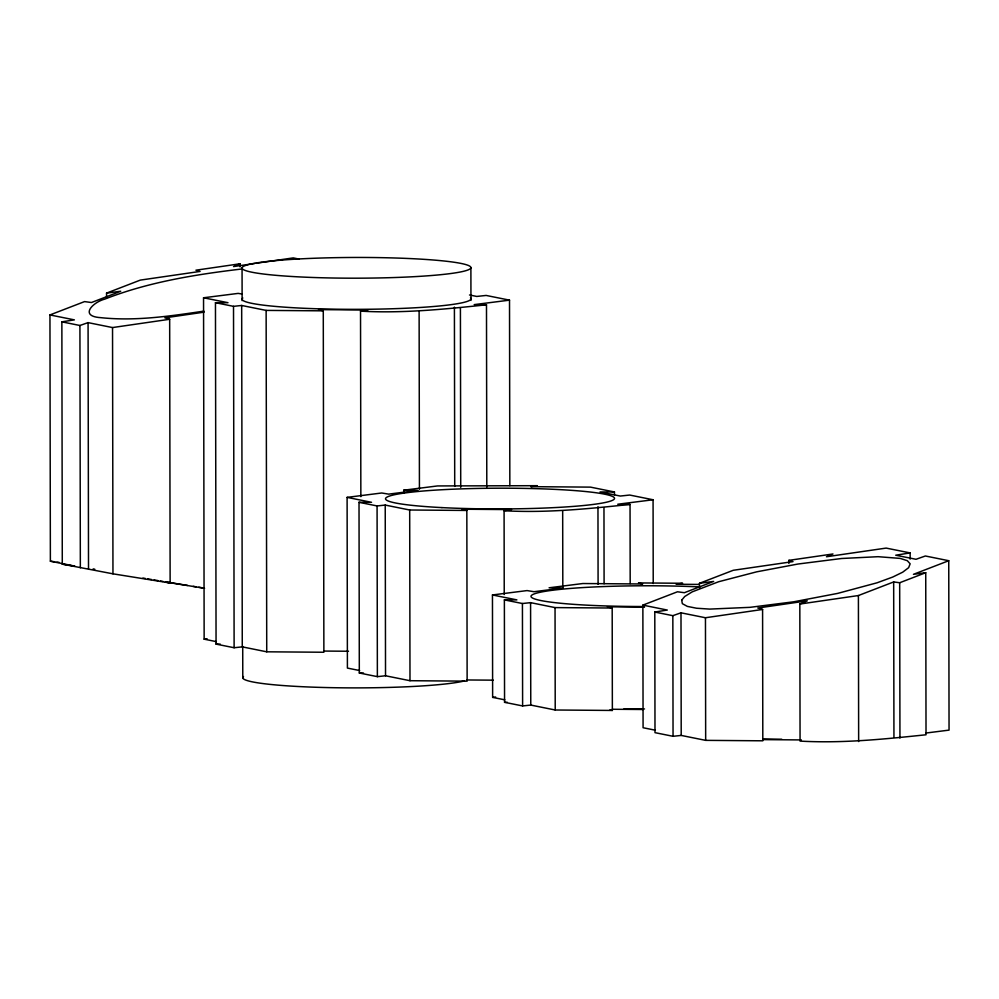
<?xml version="1.0" encoding="UTF-8"?>
<svg xmlns="http://www.w3.org/2000/svg" width="999" height="999" viewBox="0 0 999 999"><rect width="100%" height="100%" fill="white"/><g stroke="black" fill="none" stroke-linecap="round" stroke-linejoin="round"><path stroke-width="1.5" d="M240.06 266.895L240.06 263.786L233.554 266.571L254.695 263.499M926.011 733.029L949.05 730.119L948.75 560.714L913.448 574.325L925.736 572.702L926.023 734.777C884.227 739.135 842.419 743.493 800.062 741.096L799.824 604.045L807.317 600.836L757.804 608.016L762.587 609.452L762.811 740.808L705.669 740.359L681.206 735.426L673.051 736.3L654.994 732.654L654.795 612.025L667.295 610.052L642.869 605.119L643.081 727.734L655.294 730.194M73.239 565.884L74.813 566.133L50.375 561.201L49.95 314.935L84.553 301.598L91.471 302.522L120.717 291.246L106.556 293.119L106.568 297.789M106.556 293.119L140.31 280.107L200.075 271.428L195.929 270.192L240.06 263.786M642.869 605.119L677.472 591.783L684.39 592.707L713.636 581.43L699.475 583.304L699.487 587.974M699.475 583.304L733.229 570.292L792.994 561.613L788.848 560.364L788.86 563.473M799.824 604.045L858.403 595.541L893.668 581.942L899.674 582.754L925.736 572.702M61.863 321.84L79.92 325.487L88.074 322.627L112.537 327.56L169.668 319.268L170.13 583.004L112.962 573.826L62.288 564.135L61.863 321.84L74.376 319.867L49.95 314.935M654.795 612.025L672.839 615.671L680.993 612.812L705.456 617.744L762.587 609.452M203.871 311.126C169.88 316.183 135.277 321.316 100.887 317.67C78.634 316.308 93.044 302.148 104.683 299.151C148.464 282.018 195.392 274.513 241.858 268.981M910.151 559.14L910.139 552.922L895.728 555.207L915.996 559.29L925.374 555.993L948.75 560.714M360.851 496.653L360.527 311.139L368.019 310.002L318.506 309.615L323.276 310.839L323.876 652.247L266.733 651.81L242.27 646.865L234.116 647.739L216.059 644.105L215.459 302.697L227.972 302.697L203.546 297.777L204.146 639.173L216.358 641.645M504.233 594.542L504.083 510.739L511.575 509.615L462.062 509.228L466.833 510.452L467.132 681.156L409.99 680.706L385.527 675.774L377.372 676.648L359.315 673.001L359.016 502.297L371.528 502.31L347.103 497.377L347.402 668.081L359.615 670.541M255.931 263.324L262.15 262.412M263.399 262.238L269.618 261.338M270.866 261.151L293.244 257.904L299.238 259.116M204.083 312.15L164.885 317.844L169.668 319.268M788.848 560.364L832.979 553.97L826.473 556.755L886.163 548.089L910.139 552.922M203.546 297.777L238.162 293.394L242.32 294.068M360.527 311.139C402.884 313.536 444.692 309.178 486.488 304.807L486.8 487.212M509.84 485.664L509.515 300.15L474.188 304.62L486.488 304.807M347.103 497.377L381.718 492.994L388.636 494.13L417.907 490.434L403.733 490.209L403.746 493.319M403.733 490.209L437.5 485.939L537.275 485.689L530.769 486.663L590.484 487.125L614.447 491.97L614.46 495.067M504.083 510.739C546.441 513.136 588.249 508.778 630.044 504.42L630.182 583.566M653.221 583.553L653.071 499.762L617.744 504.233L630.044 504.42M504.857 699.849L492.632 697.377L492.457 594.954L527.072 590.584L533.99 591.708L563.261 588.011L549.088 587.799L582.854 583.528L642.644 583.99L638.498 582.929L682.629 583.266L676.123 584.253L699.088 584.427M204.146 639.173L207.155 638.798M492.632 697.377L495.654 697.002M215.459 302.697L233.516 306.343L241.671 305.469L266.134 310.402L323.276 310.839M359.016 502.297L377.073 505.944L385.227 505.069L409.69 510.002L466.833 510.452M504.37 599.887L522.427 603.521L530.581 602.647L555.044 607.592L612.187 608.029L612.362 710.451L555.219 710.002L530.769 705.069L522.614 705.943L504.557 702.309L504.37 599.887L516.883 599.887L492.457 594.954M614.447 491.97L600.037 491.958L620.304 496.053L629.695 495.042L653.071 499.762M216.059 644.105L220.23 644.105M359.315 673.001L363.486 673.001M504.557 702.309L507.33 702.309M644.555 607.092L607.417 606.805L612.187 608.029M323.738 651.061L348.501 651.248M466.995 679.969L493.306 680.169M612.237 709.265L643.181 709.502M762.687 739.622L801.373 739.922M50.375 561.201L54.708 561.775M56.868 562.062L59.041 562.35M62.288 564.135L66.209 564.76M66.983 564.885L71.678 565.634M204.358 588.136L198.776 587.25M193.194 586.351L195.979 586.8M204.57 588.286L165.347 581.992L170.13 583.004M187.625 585.464L165.722 581.88M160.452 581.006L163.062 581.443M154.021 579.932L157.842 580.569M147.777 578.883L151.498 579.507M142.944 578.059L145.355 578.471M509.515 300.15L486.138 295.442L476.748 296.441L469.505 294.98M93.157 568.881L94.805 569.255M609.977 709.839L612.362 710.451M899.674 582.754L899.949 738.074M893.668 581.942L893.943 737.087M858.403 595.541L858.653 741.545M705.456 617.744L705.669 740.359M680.993 612.812L681.206 735.426M672.839 615.671L673.051 736.3M603.97 507.717L604.095 583.753M597.964 506.73L598.089 584.328M562.674 511.201L562.812 587.237M555.044 607.592L555.219 710.002M530.581 602.647L530.769 705.069M522.427 603.521L522.614 705.943M470.891 267.72A114.423 10.365 -0.1 0 1 298.314 276.848A114.423 10.365 -0.1 0 1 300.224 258.891A114.423 10.365 -0.1 0 1 470.891 267.72L470.954 300.437M460.414 308.117L460.726 487.387M454.408 307.13L454.72 486.401M419.118 311.588L419.43 489.31M409.69 510.002L409.99 680.706M385.227 505.069L385.527 675.774M377.073 505.944L377.372 676.648M266.134 310.402L266.733 651.81M242.058 267.919L242.12 300.637M242.72 646.453L242.782 677.609M241.671 305.469L242.27 646.865M233.516 306.343L234.116 647.739M112.537 327.56L112.962 573.826M88.074 322.627L88.511 568.893M79.92 325.487L80.345 567.782M464.523 680.918A114.423 10.365 -0.1 0 1 330.756 687.649A114.423 10.365 -0.1 0 1 243.494 676.535M470.467 297.814A114.423 10.365 -0.1 0 1 355.369 309.34A114.423 10.365 -0.1 0 1 242.832 298.002M644.517 708.94A114.423 10.365 -0.1 0 1 624 708.791M644.343 606.518A114.423 10.365 -0.1 0 1 534.64 593.756A114.423 10.365 -0.1 0 1 699.812 586.925M781.755 739.235A114.423 10.365 -0.1 0 1 762.949 738.91M681.693 600.162L682.354 603.671L687.337 606.393L696.528 608.229L709.69 609.09L749.974 607.342L793.631 601.81L837.549 593.418L877.035 582.804L892.706 577.06L902.709 572.177L908.615 567.694L910.151 563.823L907.317 560.689L900.211 558.404L878.121 556.693L841.658 558.491L797.989 564.023L756.693 571.828L718.618 581.743L692.207 591.858L684.715 596.515L681.693 600.162M441.933 507.604A114.423 10.365 -0.1 0 0 614.497 498.464A114.423 10.365 -0.1 0 0 443.831 489.635A114.423 10.365 -0.1 0 0 441.933 507.604"/></g></svg>
